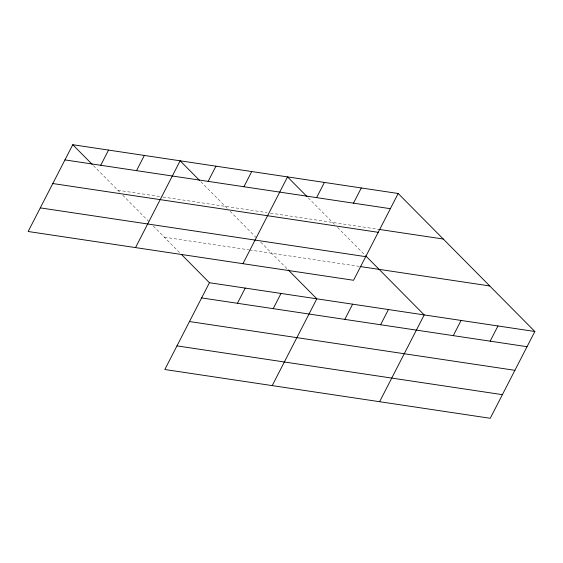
<?xml version="1.0" encoding="UTF-8"?>
<svg xmlns="http://www.w3.org/2000/svg" width="563" height="563" viewBox="0 0 563 563"><rect width="100%" height="100%" fill="white"/><g stroke="black" fill="none" stroke-linecap="round" stroke-linejoin="round"><path stroke-width="0.42" stroke-dasharray="2.81 2.11" d="M117.857 190.259L162.179 196.902M163.031 197.029L267.01 212.61M270.416 213.124L378.948 229.387M164.326 237.178L248.705 249.824M249.557 249.951L359.504 266.433M308.257 197.831L334.471 224.299M337.526 227.389L365.042 255.173M200.864 181.736L227.079 208.204M230.14 211.294L256.432 237.839M260.711 242.16L286.954 268.664M93.479 165.642L120.306 192.729M122.748 195.199L149.04 221.745M153.319 226.066L180.174 253.181"/><path stroke-width="0.84" d="M398.175 193.489L72.754 144.712L28.15 231.506L353.571 280.275L398.175 193.489L534.85 331.494L490.246 418.288L164.825 369.511L209.429 282.725L534.85 331.494M100.735 165.283L108.546 150.082M136.535 170.645L144.346 155.444M135.535 247.6L180.139 160.807L199.647 180.505M208.127 181.377L215.939 166.176M243.92 186.74L251.731 171.539M242.927 263.695L287.531 176.909L307.032 196.6M237.417 303.288L245.229 288.087M316.596 197.634L324.408 182.433M273.21 308.651L281.021 293.45M353.48 203.166L361.291 187.965M272.218 385.606L316.821 298.819L288.172 269.895M344.802 319.383L352.614 304.182M380.602 324.745L388.414 309.551M379.603 401.7L424.206 314.914L365.654 255.785M453.278 335.639L461.09 320.438M490.155 341.171L497.966 325.97M64.942 159.913L390.363 208.69M378.948 229.387L443.278 239.029M52.802 183.538L378.216 232.315M40.29 207.881L365.711 256.658M360.355 266.559L489.747 285.955M201.617 297.926L527.038 346.695M189.478 321.543L514.899 370.32M176.965 345.886L502.386 394.663M72.754 144.712L92.255 164.41M181.392 254.413L209.429 282.725"/></g></svg>
